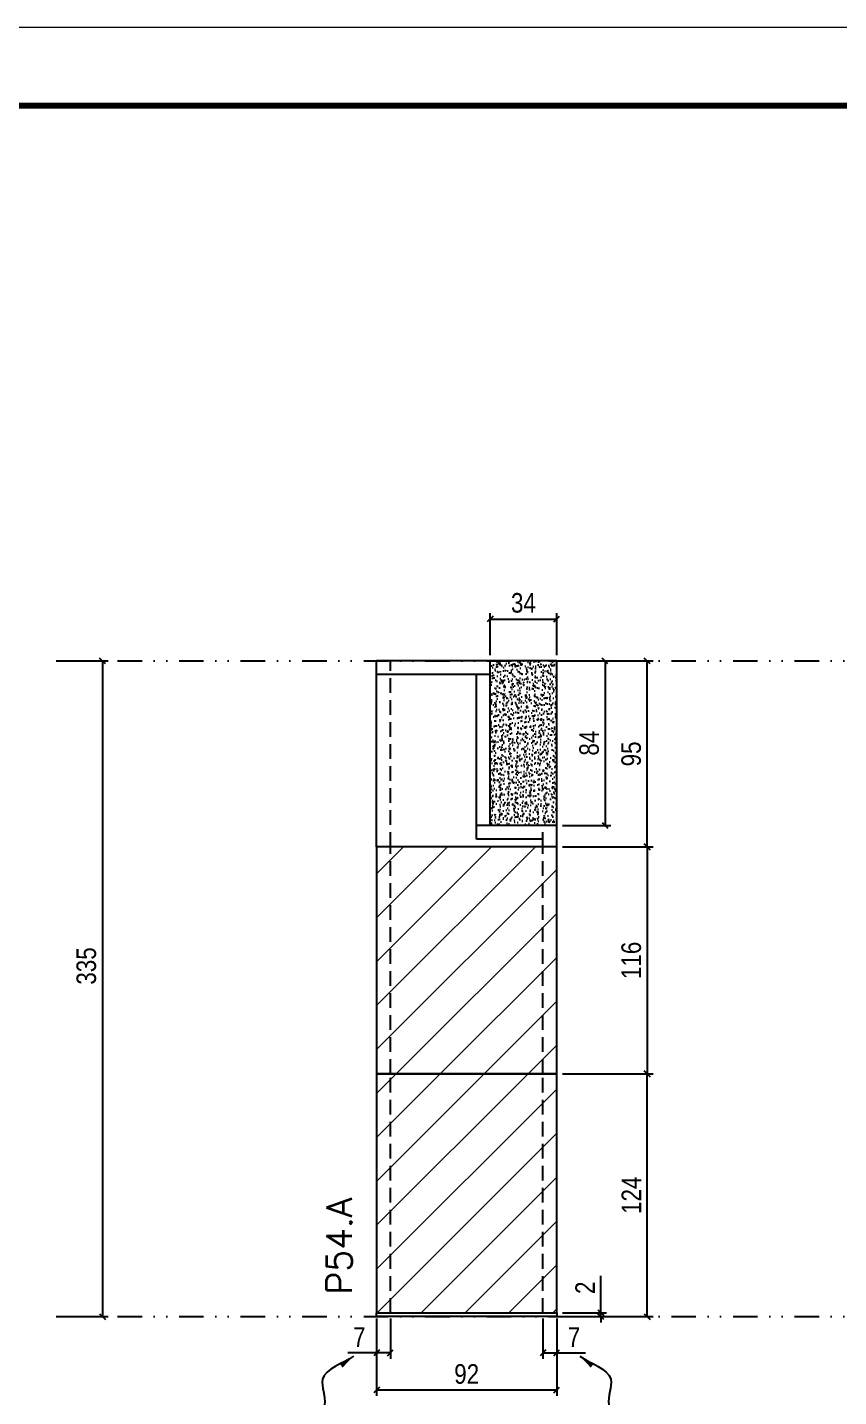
# Model space of a CAD drawing. Extents: x 2949 to 9203, y -16089 to 12527.
# Drawn here: x 3364 to 3778, y -13442 to -12742 of the extents above; entities that cross this region are included whole.
import ezdxf

# ---------------------------------------------------------------- set-up
doc = ezdxf.new("R2010")
doc.units = 0
for name, pattern in [('DASHED', [0.75, 0.5, -0.25]), ('DIVIDE2', [0.625, 0.25, -0.125, 0, -0.125, 0, -0.125]), ('HIDDEN', [0.375, 0.25, -0.125])]:
    doc.linetypes.add(name, pattern=pattern)
for name, color, linetype in [('COTA', 241, 'Continuous'), ('cotas', 4, 'Continuous'), ('Nível', 160, 'Continuous'), ('Painéis', 200, 'Continuous'), ('SARR_2.2x7', 40, 'Continuous'), ('Sarrafo de Pressão', 42, 'HIDDEN')]:
    doc.layers.add(name, color=color, linetype=linetype)
for name, color, linetype, lineweight in [('Folhas', 255, 'Continuous', 9), ('Hachura', 251, 'Continuous', 9), ('SARRAFO DE PRESSAO', 251, 'DASHED', 9), ('Texto Seção', 7, 'Continuous', 15)]:
    doc.layers.add(name, color=color, linetype=linetype, lineweight=lineweight)
doc.styles.add('COTA TECNICA', font='techl___.ttf', dxfattribs={"height": 10})
doc.styles.add('COTA TECNICA-50', font='techl___.ttf', dxfattribs={"height": 10})
doc.styles.add('REGUA-120', font='ROMANS.shx', dxfattribs={"height": 15})
doc.styles.get("Standard").update_dxf_attribs({"font": 'arial.ttf'})
doc.dimstyles.new('COTA PAINEL-50', dxfattribs={"dimtxt": 10, "dimasz": 3, "dimexe": 3, "dimexo": 3, "dimgap": 3, "dimtad": 1, "dimdec": 1, "dimzin": 12, "dimdsep": 46, "dimtxsty": 'COTA TECNICA-50', "dimblk1": 'OBLIQUE', "dimblk2": 'OBLIQUE', "dimsah": 1, "dimcen": 0.9, "dimclrd": 4, "dimclre": 4, "dimclrt": 240, "dimadec": 1, "dimazin": 3, "dimtfac": 1, "dimtdec": 1, "dimtmove": 0, "dimatfit": 3, "dimfxl": 1, "dimtolj": 1, "dimtzin": 12, "dimarcsym": 0})
doc.dimstyles.new('PAINEL', dxfattribs={"dimtxt": 10, "dimasz": 3, "dimexe": 3, "dimexo": 3, "dimgap": 3, "dimtad": 1, "dimdec": 1, "dimzin": 12, "dimdsep": 46, "dimtxsty": 'COTA TECNICA', "dimblk1": 'OBLIQUE', "dimblk2": 'OBLIQUE', "dimsah": 1, "dimcen": 0.9, "dimclrd": 4, "dimclre": 4, "dimclrt": 240, "dimadec": 1, "dimazin": 3, "dimtfac": 1, "dimtdec": 1, "dimtmove": 0, "dimatfit": 3, "dimfxl": 1, "dimtolj": 1, "dimtzin": 12, "dimarcsym": 0})
doc.dimstyles.get("Standard").update_dxf_attribs({"dimtxt": 0.18, "dimasz": 0.18, "dimexe": 0.18, "dimexo": 0.0625, "dimgap": 0.09, "dimtad": 0, "dimtih": 1, "dimtoh": 1, "dimdec": 4, "dimzin": 0, "dimdsep": 46, "dimtxsty": 'Standard', "dimcen": 0.09, "dimadec": 0, "dimazin": 0, "dimtfac": 1, "dimtdec": 4, "dimtofl": 0, "dimtmove": 0, "dimatfit": 3, "dimfxl": 1, "dimtolj": 1, "dimtzin": 0, "dimarcsym": 0})
pattern_1 = [(45, (-127662.416, -38793.522), (-11.2253202, 11.2253202), [])]

# ---------------------------------------------------------------- blocks, each defined once
blk = doc.blocks.new('9999999999')
at = {"layer": 'Folhas'}
blk.add_lwpolyline([(98138.98, 34190.21), (99623.98, 34190.21), (99623.98, 35240.21), (98138.98, 35240.21)], close=True, dxfattribs=at)
at = {"layer": 'Folhas', "color": 30, "const_width": 3}
blk.add_lwpolyline([(98213.98, 34230.21), (99583.98, 34230.21), (99583.98, 35200.21), (98213.98, 35200.21)], close=True, dxfattribs=at)
blk = doc.blocks.new('_Oblique')
at = {"color": 0, "linetype": 'ByBlock', "lineweight": -2}
blk.add_line((-0.5, -0.5), (0.5, 0.5), dxfattribs=at)
blk = doc.blocks.new('*D3183')
at = {"layer": 'cotas', "color": 4, "linetype": 'ByBlock', "lineweight": -2, "transparency": 16777216}
for p, q in [((3381.24, -13065.63), (3404.96, -13065.63)), ((3401.96, -13065.63), (3401.96, -13400.63)), ((3381.24, -13400.63), (3404.96, -13400.63))]:
    blk.add_line(p, q, dxfattribs=at)
at = {"layer": 'Defpoints', "color": 0, "linetype": 'ByBlock', "transparency": 16777216}
for p in [(3378.24, -13065.63), (3378.24, -13400.63), (3401.96, -13400.63)]:
    blk.add_point(p, dxfattribs=at)
at = {"layer": 'cotas', "color": 4, "linetype": 'ByBlock', "lineweight": -2, "transparency": 16777216, "xscale": 3, "yscale": 3, "zscale": 3}
for p, rotation in [((3401.96, -13065.63), 90), ((3401.96, -13400.63), 270)]:
    blk.add_blockref('_Oblique', p, dxfattribs=dict(at, rotation=rotation))
at = {"layer": 'cotas', "color": 240, "linetype": 'ByBlock', "transparency": 16777216, "insert": (3393.74, -13221.48), "char_height": 10, "attachment_point": 5, "rotation": 90, "style": 'COTA TECNICA'}
blk.add_mtext('\\A1;335', dxfattribs=at)
blk = doc.blocks.new('*D3169')
at = {"layer": 'COTA', "color": 4, "lineweight": -2, "transparency": 16777216}
for p, q in [((3542.09, -13401.63), (3542.09, -13441.09)), ((3634.09, -13401.63), (3634.09, -13441.09)), ((3542.09, -13438.09), (3634.09, -13438.09))]:
    blk.add_line(p, q, dxfattribs=at)
at = {"layer": 'Defpoints', "color": 0, "transparency": 16777216}
for p in [(3542.09, -13398.63), (3634.09, -13398.63), (3634.09, -13438.09)]:
    blk.add_point(p, dxfattribs=at)
at = {"layer": 'COTA', "color": 4, "lineweight": -2, "transparency": 16777216, "xscale": 3, "yscale": 3, "zscale": 3, "rotation": 180}
blk.add_blockref('_Oblique', (3542.09, -13438.09), dxfattribs=at)
at = {"layer": 'COTA', "color": 4, "lineweight": -2, "transparency": 16777216, "xscale": 3, "yscale": 3, "zscale": 3}
blk.add_blockref('_Oblique', (3634.09, -13438.09), dxfattribs=at)
at = {"layer": 'COTA', "color": 240, "transparency": 16777216, "insert": (3588.09, -13430), "char_height": 10, "attachment_point": 5, "style": 'COTA TECNICA'}
blk.add_mtext('\\A1;92', dxfattribs=at)
blk = doc.blocks.new('*D3170')
at = {"layer": 'COTA', "color": 4, "lineweight": -2, "transparency": 16777216}
for p, q in [((3542.09, -13403.63), (3542.09, -13422.14)), ((3549.09, -13401.63), (3549.09, -13422.14)), ((3542.09, -13419.14), (3527.36, -13419.14)), ((3549.09, -13419.14), (3542.09, -13419.14))]:
    blk.add_line(p, q, dxfattribs=at)
at = {"layer": 'Defpoints', "color": 0, "transparency": 16777216}
for p in [(3542.09, -13400.63), (3549.09, -13398.63), (3542.09, -13419.14)]:
    blk.add_point(p, dxfattribs=at)
at = {"layer": 'COTA', "color": 4, "lineweight": -2, "transparency": 16777216, "xscale": 3, "yscale": 3, "zscale": 3, "rotation": 180}
blk.add_blockref('_Oblique', (3542.09, -13419.14), dxfattribs=at)
at = {"layer": 'COTA', "color": 4, "lineweight": -2, "transparency": 16777216, "xscale": 3, "yscale": 3, "zscale": 3}
blk.add_blockref('_Oblique', (3549.09, -13419.14), dxfattribs=at)
at = {"layer": 'COTA', "color": 240, "transparency": 16777216, "insert": (3533.23, -13411.07), "char_height": 10, "attachment_point": 5, "style": 'COTA TECNICA-50'}
blk.add_mtext('\\A1;7', dxfattribs=at)
blk = doc.blocks.new('*D3171')
at = {"layer": 'COTA', "color": 4, "lineweight": -2, "transparency": 16777216}
for p, q in [((3627.09, -13401.63), (3627.09, -13422.14)), ((3634.09, -13403.63), (3634.09, -13422.14)), ((3627.09, -13419.14), (3634.09, -13419.14)), ((3634.09, -13419.14), (3648.82, -13419.14))]:
    blk.add_line(p, q, dxfattribs=at)
at = {"layer": 'Defpoints', "color": 0, "transparency": 16777216}
for p in [(3627.09, -13398.63), (3634.09, -13400.63), (3634.09, -13419.14)]:
    blk.add_point(p, dxfattribs=at)
at = {"layer": 'COTA', "color": 4, "lineweight": -2, "transparency": 16777216, "xscale": 3, "yscale": 3, "zscale": 3, "rotation": 180}
blk.add_blockref('_Oblique', (3627.09, -13419.14), dxfattribs=at)
at = {"layer": 'COTA', "color": 4, "lineweight": -2, "transparency": 16777216, "xscale": 3, "yscale": 3, "zscale": 3}
blk.add_blockref('_Oblique', (3634.09, -13419.14), dxfattribs=at)
at = {"layer": 'COTA', "color": 240, "transparency": 16777216, "insert": (3642.96, -13411.07), "char_height": 10, "attachment_point": 5, "style": 'COTA TECNICA-50'}
blk.add_mtext('\\A1;7', dxfattribs=at)
blk = doc.blocks.new('*D3172')
at = {"layer": 'COTA', "color": 4, "lineweight": -2, "transparency": 16777216}
for p, q in [((3637.09, -13276.63), (3683.33, -13276.63)), ((3680.33, -13400.63), (3680.33, -13276.63)), ((3637.09, -13400.63), (3683.33, -13400.63))]:
    blk.add_line(p, q, dxfattribs=at)
at = {"layer": 'Defpoints', "color": 0, "transparency": 16777216}
for p in [(3634.09, -13276.63), (3680.33, -13276.63), (3634.09, -13400.63)]:
    blk.add_point(p, dxfattribs=at)
at = {"layer": 'COTA', "color": 4, "lineweight": -2, "transparency": 16777216, "xscale": 3, "yscale": 3, "zscale": 3}
for p, rotation in [((3680.33, -13276.63), 90), ((3680.33, -13400.63), 270)]:
    blk.add_blockref('_Oblique', p, dxfattribs=dict(at, rotation=rotation))
at = {"layer": 'COTA', "color": 240, "transparency": 16777216, "insert": (3672.26, -13338.63), "char_height": 10, "attachment_point": 5, "rotation": 90, "style": 'COTA TECNICA-50'}
blk.add_mtext('\\A1;124', dxfattribs=at)
blk = doc.blocks.new('*D3173')
at = {"layer": 'COTA', "color": 4, "lineweight": -2, "transparency": 16777216}
for p, q in [((3656.62, -13398.63), (3656.62, -13379.83)), ((3637.09, -13398.63), (3659.62, -13398.63)), ((3637.09, -13400.63), (3659.62, -13400.63)), ((3656.62, -13400.63), (3656.62, -13398.63)), ((3656.62, -13400.63), (3656.62, -13403.63))]:
    blk.add_line(p, q, dxfattribs=at)
at = {"layer": 'Defpoints', "color": 0, "transparency": 16777216}
for p in [(3634.09, -13398.63), (3634.09, -13400.63), (3656.62, -13400.63)]:
    blk.add_point(p, dxfattribs=at)
at = {"layer": 'COTA', "color": 4, "lineweight": -2, "transparency": 16777216, "xscale": 3, "yscale": 3, "zscale": 3}
for p, rotation in [((3656.62, -13398.63), 270), ((3656.62, -13400.63), 90)]:
    blk.add_blockref('_Oblique', p, dxfattribs=dict(at, rotation=rotation))
at = {"layer": 'COTA', "color": 240, "transparency": 16777216, "insert": (3648.62, -13385.89), "char_height": 10, "attachment_point": 5, "rotation": 90, "style": 'COTA TECNICA-50'}
blk.add_mtext('\\A1;2', dxfattribs=at)
blk = doc.blocks.new('*D3174')
at = {"layer": 'COTA', "color": 4, "linetype": 'ByBlock', "lineweight": -2, "transparency": 16777216}
for p, q in [((3637.09, -13160.63), (3683.33, -13160.63)), ((3680.33, -13160.63), (3680.33, -13276.63)), ((3637.09, -13276.63), (3683.33, -13276.63))]:
    blk.add_line(p, q, dxfattribs=at)
at = {"layer": 'Defpoints', "color": 0, "linetype": 'ByBlock', "transparency": 16777216}
for p in [(3634.09, -13160.63), (3634.09, -13276.63), (3680.33, -13276.63)]:
    blk.add_point(p, dxfattribs=at)
at = {"layer": 'COTA', "color": 4, "linetype": 'ByBlock', "lineweight": -2, "transparency": 16777216, "xscale": 3, "yscale": 3, "zscale": 3}
for p, rotation in [((3680.33, -13160.63), 90), ((3680.33, -13276.63), 270)]:
    blk.add_blockref('_Oblique', p, dxfattribs=dict(at, rotation=rotation))
at = {"layer": 'COTA', "color": 240, "linetype": 'ByBlock', "transparency": 16777216, "insert": (3672.23, -13218.63), "char_height": 10, "attachment_point": 5, "rotation": 90, "style": 'COTA TECNICA'}
blk.add_mtext('\\A1;116', dxfattribs=at)
blk = doc.blocks.new('*D3185')
at = {"layer": 'COTA', "color": 4, "lineweight": -2, "transparency": 16777216}
for p, q in [((3637.09, -13065.63), (3683.33, -13065.63)), ((3680.33, -13160.63), (3680.33, -13065.63)), ((3637.09, -13160.63), (3683.33, -13160.63))]:
    blk.add_line(p, q, dxfattribs=at)
at = {"layer": 'Defpoints', "color": 0, "transparency": 16777216}
for p in [(3634.09, -13065.63), (3680.33, -13065.63), (3634.09, -13160.63)]:
    blk.add_point(p, dxfattribs=at)
at = {"layer": 'COTA', "color": 4, "lineweight": -2, "transparency": 16777216, "xscale": 3, "yscale": 3, "zscale": 3}
for p, rotation in [((3680.33, -13065.63), 90), ((3680.33, -13160.63), 270)]:
    blk.add_blockref('_Oblique', p, dxfattribs=dict(at, rotation=rotation))
at = {"layer": 'COTA', "color": 240, "transparency": 16777216, "insert": (3672.19, -13113.13), "char_height": 10, "attachment_point": 5, "rotation": 90, "style": 'COTA TECNICA'}
blk.add_mtext('\\A1;95', dxfattribs=at)
blk = doc.blocks.new('*D3186')
at = {"layer": 'COTA', "color": 4, "lineweight": -2, "transparency": 16777216}
for p, q in [((3637.09, -13065.63), (3661.79, -13065.63)), ((3658.79, -13065.63), (3658.79, -13149.63)), ((3637.09, -13149.63), (3661.79, -13149.63))]:
    blk.add_line(p, q, dxfattribs=at)
at = {"layer": 'Defpoints', "color": 0, "transparency": 16777216}
for p in [(3634.09, -13065.63), (3634.09, -13149.63), (3658.79, -13149.63)]:
    blk.add_point(p, dxfattribs=at)
at = {"layer": 'COTA', "color": 4, "lineweight": -2, "transparency": 16777216, "xscale": 3, "yscale": 3, "zscale": 3}
for p, rotation in [((3658.79, -13065.63), 90), ((3658.79, -13149.63), 270)]:
    blk.add_blockref('_Oblique', p, dxfattribs=dict(at, rotation=rotation))
at = {"layer": 'COTA', "color": 240, "transparency": 16777216, "insert": (3650.7, -13107.63), "char_height": 10, "attachment_point": 5, "rotation": 90, "style": 'COTA TECNICA'}
blk.add_mtext('\\A1;84', dxfattribs=at)
blk = doc.blocks.new('*D3187')
at = {"layer": 'COTA', "color": 4, "lineweight": -2, "transparency": 16777216}
for p, q in [((3600.09, -13062.63), (3600.09, -13041.22)), ((3600.09, -13044.22), (3634.09, -13044.22)), ((3634.09, -13062.63), (3634.09, -13041.22))]:
    blk.add_line(p, q, dxfattribs=at)
at = {"layer": 'Defpoints', "color": 0, "transparency": 16777216}
for p in [(3634.09, -13044.22), (3600.09, -13065.63), (3634.09, -13065.63)]:
    blk.add_point(p, dxfattribs=at)
at = {"layer": 'COTA', "color": 4, "lineweight": -2, "transparency": 16777216, "xscale": 3, "yscale": 3, "zscale": 3, "rotation": 180}
blk.add_blockref('_Oblique', (3600.09, -13044.22), dxfattribs=at)
at = {"layer": 'COTA', "color": 4, "lineweight": -2, "transparency": 16777216, "xscale": 3, "yscale": 3, "zscale": 3}
blk.add_blockref('_Oblique', (3634.09, -13044.22), dxfattribs=at)
at = {"layer": 'COTA', "color": 240, "transparency": 16777216, "insert": (3617.09, -13036), "char_height": 10, "attachment_point": 5, "style": 'COTA TECNICA-50'}
blk.add_mtext('\\A1;34', dxfattribs=at)

msp = doc.modelspace()

# ---------------------------------------------------------------- hatches: boundary and pattern name
at = {"layer": 'COTA', "linetype": 'ByBlock'}
h = msp.add_hatch(dxfattribs=at)
h.set_pattern_fill('AR-CONC', color=256, scale=0.03)
h.paths.add_polyline_path([(3634.09, -13065.63), (3600.09, -13065.63), (3600.09, -13149.63), (3634.09, -13149.63)])
at = {"layer": 'Hachura', "linetype": 'ByBlock'}
h = msp.add_hatch(dxfattribs=at)
h.set_pattern_fill('ANSI31', color=256, scale=5)
h.set_pattern_definition(pattern_1)
h.paths.add_polyline_path([(3542.09, -13276.63), (3634.09, -13276.63), (3634.09, -13160.63), (3542.09, -13160.63)])
h = msp.add_hatch(dxfattribs=at)
h.set_pattern_fill('ANSI31', color=256, scale=5)
h.set_pattern_definition(pattern_1)
h.paths.add_polyline_path([(3634.09, -13276.63), (3542.09, -13276.63), (3542.09, -13398.63), (3634.09, -13398.63)])

# ---------------------------------------------------------------- linework, layer by layer
at = {"layer": 'COTA', "linetype": 'ByBlock'}
for p, q in [((3634.09, -13065.63), (3600.09, -13065.63)), ((3634.09, -13149.63), (3634.09, -13065.63))]:
    msp.add_line(p, q, dxfattribs=at)
at = {"layer": 'Nível', "color": 4, "linetype": 'DIVIDE2', "ltscale": 50}
for p, q in [((3378.24, -13065.63), (4388.58, -13065.63)), ((3378.24, -13400.63), (4388.58, -13400.63))]:
    msp.add_line(p, q, dxfattribs=at)
at = {"layer": 'Painéis'}
for p, q in [((3542.09, -13160.63), (3542.09, -13065.63)), ((3600.09, -13065.63), (3542.09, -13065.63)), ((3600.09, -13149.63), (3600.09, -13065.63)), ((3634.09, -13149.63), (3600.09, -13149.63)), ((3634.09, -13160.63), (3634.09, -13149.63)), ((3634.09, -13160.63), (3542.09, -13160.63))]:
    msp.add_line(p, q, dxfattribs=at)
for points in [[(3542.09, -13276.63), (3634.09, -13276.63), (3634.09, -13160.63), (3542.09, -13160.63)], [(3542.09, -13398.63), (3634.09, -13398.63), (3634.09, -13276.63), (3542.09, -13276.63)], [(3542.09, -13398.63), (3634.09, -13398.63), (3634.09, -13400.63), (3542.09, -13400.63)]]:
    msp.add_lwpolyline(points, close=True, dxfattribs=at)
at = {"layer": 'SARR_2.2x7'}
for p, q in [((3600.09, -13072.63), (3542.09, -13072.63)), ((3593.09, -13149.63), (3593.09, -13072.63)), ((3593.09, -13156.63), (3593.09, -13149.63)), ((3600.09, -13149.63), (3593.09, -13149.63)), ((3627.09, -13156.63), (3593.09, -13156.63))]:
    msp.add_line(p, q, dxfattribs=at)
at = {"layer": 'Sarrafo de Pressão', "ltscale": 30}
for p, q in [((3549.09, -13160.63), (3549.09, -13065.63)), ((3627.09, -13160.63), (3627.09, -13149.63)), ((3549.09, -13276.63), (3549.09, -13160.63)), ((3627.09, -13276.63), (3627.09, -13160.63)), ((3549.09, -13398.63), (3549.09, -13276.63)), ((3627.09, -13398.63), (3627.09, -13276.63))]:
    msp.add_line(p, q, dxfattribs=at)

# ---------------------------------------------------------------- block references
at = {"layer": 'SARRAFO DE PRESSAO', "color": 6, "linetype": 'ByBlock'}
msp.add_blockref('9999999999', (-95189.94, -47982.12), dxfattribs=at)

# ---------------------------------------------------------------- texts
at = {"layer": 'Texto Seção', "insert": (3529.47, -13389.38), "char_height": 13, "width": 285.3299, "attachment_point": 7, "rotation": 90, "style": 'REGUA-120'}
msp.add_mtext('P54.A', dxfattribs=at)

# ---------------------------------------------------------------- dimensions: what is measured, and where the dimension line sits
at = {"layer": 'COTA'}
for base, p1, p2, picture, middle in [((3634.09, -13044.22), (3600.09, -13065.63), (3634.09, -13065.63), '*D3187', (3617.09, -13036)), ((3634.09, -13419.14), (3627.09, -13398.63), (3634.09, -13400.63), '*D3171', (3642.96, -13411.07))]:
    dim = msp.add_linear_dim(base=base, p1=p1, p2=p2, dimstyle='COTA PAINEL-50', dxfattribs=at)
    dim.commit()
    dim.dimension.update_dxf_attribs({"geometry": picture, "text_midpoint": middle})
for base, p1, p2, angle, dimstyle, picture, middle in [((3680.33, -13065.63), (3634.09, -13160.63), (3634.09, -13065.63), 90, 'PAINEL', '*D3185', (3672.19, -13113.13)), ((3658.79, -13149.63), (3634.09, -13065.63), (3634.09, -13149.63), 90, 'PAINEL', '*D3186', (3650.7, -13107.63)), ((3680.33, -13276.63), (3634.09, -13400.63), (3634.09, -13276.63), 90, 'COTA PAINEL-50', '*D3172', (3672.26, -13338.63)), ((3542.09, -13419.14), (3549.09, -13398.63), (3542.09, -13400.63), 180, 'COTA PAINEL-50', '*D3170', (3533.23, -13411.07))]:
    dim = msp.add_linear_dim(base=base, p1=p1, p2=p2, angle=angle, dimstyle=dimstyle, dxfattribs=at)
    dim.commit()
    dim.dimension.update_dxf_attribs({"geometry": picture, "text_midpoint": middle})
at = {"layer": 'COTA', "linetype": 'ByBlock'}
dim = msp.add_linear_dim(base=(3680.33, -13276.63), p1=(3634.09, -13160.63), p2=(3634.09, -13276.63), angle=90, dimstyle='PAINEL', dxfattribs=at)
dim.commit()
dim.dimension.update_dxf_attribs({"geometry": '*D3174', "text_midpoint": (3672.23, -13218.63)})
at = {"layer": 'COTA'}
dim = msp.add_linear_dim(base=(3656.62, -13400.63), p1=(3634.09, -13398.63), p2=(3634.09, -13400.63), angle=90, dimstyle='COTA PAINEL-50', dxfattribs=at)
dim.commit()
dim.dimension.update_dxf_attribs({"geometry": '*D3173', "text_midpoint": (3656.62, -13385.89), "dimtype": 160})
dim = msp.add_linear_dim(base=(3634.09, -13438.09), p1=(3542.09, -13398.63), p2=(3634.09, -13398.63), dimstyle='PAINEL', override={"dimarcsym": 2}, dxfattribs=at)
dim.commit()
dim.dimension.update_dxf_attribs({"geometry": '*D3169', "text_midpoint": (3588.09, -13430)})
at = {"layer": 'cotas', "linetype": 'ByBlock'}
dim = msp.add_linear_dim(base=(3401.96, -13400.63), p1=(3378.24, -13065.63), p2=(3378.24, -13400.63), angle=90, dimstyle='PAINEL', dxfattribs=at)
dim.commit()
dim.dimension.update_dxf_attribs({"geometry": '*D3183', "text_midpoint": (3401.96, -13221.48), "dimtype": 160})

# ---------------------------------------------------------------- leaders
at = {"layer": 'COTA', "path_type": 1}
for points in [[(3530.26, -13420.82), (3514.48, -13432.65), (3515.4, -13445.66), (3509.85, -13455.44)], [(3645.92, -13420.82), (3661.71, -13432.65), (3660.78, -13445.66), (3666.33, -13455.44)]]:
    msp.add_leader(points, dimstyle='Standard', override={"dimasz": 8}, dxfattribs=at)

doc.saveas('drawing.dxf')
